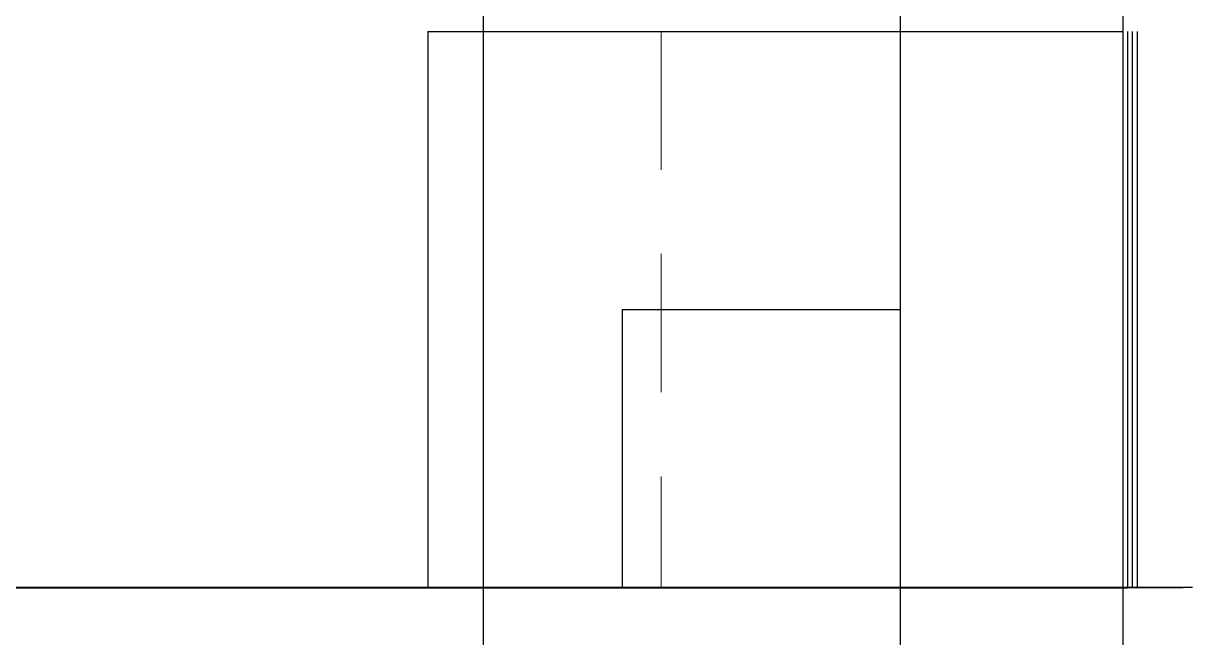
# Model space of a CAD drawing. Header units: inches. Extents: x -91.8 to 4.4, y 308.6 to 398.2.
# Drawn here: x -47.174 to -46.122, y 384.984 to 385.536 of the extents above; entities that cross this region are included whole.
import ezdxf

# ---------------------------------------------------------------- set-up
doc = ezdxf.new("R2010")
doc.units = ezdxf.units.IN
doc.header["$MEASUREMENT"] = 0
doc.linetypes.add('DASHED2', pattern=[0.375, 0.25, -0.125])
doc.linetypes.add('HIDDEN', pattern=[0.375, 0.25, -0.125])
doc.layers.add('A2 Hatch', color=8, linetype='Continuous', lineweight=9)

msp = doc.modelspace()

# ---------------------------------------------------------------- linework, layer by layer
at = {"color": 1}
for p, q in [((-46.185, 394.8453), (-46.185, 385.029)), ((-46.385, 394.7775), (-46.385, 385.029)), ((-46.76, 394.6503), (-46.76, 385.029)), ((-46.81, 385.529), (-46.81, 385.029)), ((-46.81, 385.529), (-46.185, 385.529)), ((-46.81, 385.529), (-46.81, 385.029)), ((-46.81, 385.529), (-46.185, 385.529)), ((-46.81, 385.529), (-46.81, 385.029)), ((-46.81, 385.529), (-46.185, 385.529)), ((-46.81, 385.529), (-46.81, 385.029)), ((-46.81, 385.529), (-46.185, 385.529)), ((-46.81, 385.529), (-46.81, 385.029)), ((-46.81, 385.529), (-46.185, 385.529)), ((-46.81, 385.529), (-46.81, 385.029)), ((-46.81, 385.529), (-46.185, 385.529)), ((-46.81, 385.529), (-46.81, 385.029)), ((-46.81, 385.529), (-46.185, 385.529)), ((-46.81, 385.529), (-46.81, 385.029)), ((-46.81, 385.529), (-46.185, 385.529)), ((-46.81, 385.529), (-46.81, 385.029)), ((-46.81, 385.529), (-46.185, 385.529)), ((-46.81, 385.529), (-46.81, 385.029)), ((-46.81, 385.529), (-46.185, 385.529)), ((-46.81, 385.529), (-46.81, 385.029)), ((-46.81, 385.529), (-46.185, 385.529)), ((-46.81, 385.529), (-46.81, 385.029)), ((-46.81, 385.529), (-46.185, 385.529)), ((-46.81, 385.529), (-46.81, 385.029)), ((-46.81, 385.529), (-46.185, 385.529)), ((-46.81, 385.529), (-46.81, 385.029)), ((-46.81, 385.529), (-46.185, 385.529)), ((-46.81, 385.529), (-46.81, 385.029)), ((-46.81, 385.529), (-46.185, 385.529)), ((-46.81, 385.529), (-46.81, 385.029)), ((-46.81, 385.529), (-46.185, 385.529)), ((-46.81, 385.529), (-46.81, 385.029)), ((-46.81, 385.529), (-46.185, 385.529)), ((-46.81, 385.529), (-46.81, 385.029)), ((-46.81, 385.529), (-46.185, 385.529)), ((-46.81, 385.529), (-46.81, 385.029)), ((-46.81, 385.529), (-46.185, 385.529)), ((-46.81, 385.529), (-46.81, 385.029)), ((-46.81, 385.529), (-46.185, 385.529)), ((-46.81, 385.529), (-46.81, 385.029)), ((-46.81, 385.529), (-46.185, 385.529)), ((-46.81, 385.529), (-46.81, 385.029)), ((-46.81, 385.529), (-46.185, 385.529)), ((-46.81, 385.529), (-46.81, 385.029)), ((-46.81, 385.529), (-46.185, 385.529)), ((-46.81, 385.529), (-46.81, 385.029)), ((-46.81, 385.529), (-46.185, 385.529)), ((-46.81, 385.529), (-46.81, 385.029)), ((-46.81, 385.529), (-46.185, 385.529)), ((-46.81, 385.529), (-46.81, 385.029)), ((-46.81, 385.529), (-46.185, 385.529)), ((-46.81, 385.529), (-46.81, 385.029)), ((-46.81, 385.529), (-46.185, 385.529)), ((-46.81, 385.529), (-46.81, 385.029)), ((-46.81, 385.529), (-46.185, 385.529)), ((-46.81, 385.529), (-46.81, 385.029)), ((-46.81, 385.529), (-46.185, 385.529)), ((-46.81, 385.529), (-46.81, 385.029)), ((-46.81, 385.529), (-46.185, 385.529)), ((-46.81, 385.529), (-46.81, 385.029)), ((-46.81, 385.529), (-46.185, 385.529)), ((-46.81, 385.529), (-46.81, 385.029)), ((-46.81, 385.529), (-46.185, 385.529)), ((-46.81, 385.529), (-46.81, 385.029)), ((-46.81, 385.529), (-46.185, 385.529)), ((-46.81, 385.529), (-46.81, 385.029)), ((-46.81, 385.529), (-46.185, 385.529)), ((-46.81, 385.529), (-46.81, 385.029)), ((-46.81, 385.529), (-46.185, 385.529)), ((-46.81, 385.529), (-46.81, 385.029)), ((-46.81, 385.529), (-46.185, 385.529)), ((-46.81, 385.529), (-46.81, 385.029)), ((-46.81, 385.529), (-46.185, 385.529)), ((-46.81, 385.529), (-46.81, 385.029)), ((-46.81, 385.529), (-46.185, 385.529)), ((-46.81, 385.529), (-46.81, 385.029)), ((-46.81, 385.529), (-46.185, 385.529)), ((-46.81, 385.529), (-46.81, 385.029)), ((-46.81, 385.529), (-46.185, 385.529)), ((-46.81, 385.529), (-46.81, 385.029)), ((-46.81, 385.529), (-46.185, 385.529)), ((-46.81, 385.529), (-46.81, 385.029)), ((-46.81, 385.529), (-46.185, 385.529)), ((-46.81, 385.529), (-46.81, 385.029)), ((-46.81, 385.529), (-46.185, 385.529)), ((-46.81, 385.529), (-46.81, 385.029)), ((-46.81, 385.529), (-46.185, 385.529)), ((-46.81, 385.5289), (-46.81, 385.0289)), ((-46.81, 385.5289), (-46.185, 385.5289)), ((-46.81, 385.5289), (-46.81, 385.0289)), ((-46.81, 385.5289), (-46.185, 385.5289)), ((-46.81, 385.5289), (-46.81, 385.0289)), ((-46.81, 385.5289), (-46.185, 385.5289)), ((-46.81, 385.5289), (-46.81, 385.0289)), ((-46.81, 385.5289), (-46.185, 385.5289)), ((-46.81, 385.5289), (-46.81, 385.0289)), ((-46.81, 385.5289), (-46.185, 385.5289)), ((-46.81, 385.5289), (-46.81, 385.0289)), ((-46.81, 385.5289), (-46.185, 385.5289)), ((-46.81, 385.5289), (-46.81, 385.0289)), ((-46.81, 385.5289), (-46.185, 385.5289)), ((-46.81, 385.5289), (-46.81, 385.0289)), ((-46.81, 385.5289), (-46.185, 385.5289)), ((-46.81, 385.5289), (-46.81, 385.0289)), ((-46.81, 385.5289), (-46.185, 385.5289)), ((-46.81, 385.5289), (-46.81, 385.0289)), ((-46.81, 385.5289), (-46.185, 385.5289)), ((-46.81, 385.5289), (-46.81, 385.0289)), ((-46.81, 385.5289), (-46.185, 385.5289)), ((-46.81, 385.5289), (-46.81, 385.0289)), ((-46.81, 385.5289), (-46.185, 385.5289)), ((-46.81, 385.5289), (-46.81, 385.0289)), ((-46.81, 385.5289), (-46.185, 385.5289)), ((-46.81, 385.5289), (-46.81, 385.0289)), ((-46.81, 385.5289), (-46.185, 385.5289)), ((-46.81, 385.5289), (-46.81, 385.0289)), ((-46.81, 385.5289), (-46.185, 385.5289)), ((-46.81, 385.5289), (-46.81, 385.0289)), ((-46.81, 385.5289), (-46.185, 385.5289)), ((-46.81, 385.5289), (-46.81, 385.0289)), ((-46.81, 385.5289), (-46.185, 385.5289)), ((-46.81, 385.5289), (-46.81, 385.0289)), ((-46.81, 385.5289), (-46.185, 385.5289)), ((-46.81, 385.5289), (-46.81, 385.0289)), ((-46.81, 385.5289), (-46.185, 385.5289)), ((-46.81, 385.5289), (-46.81, 385.0289)), ((-46.81, 385.5289), (-46.185, 385.5289)), ((-46.81, 385.5289), (-46.81, 385.0289)), ((-46.81, 385.5289), (-46.185, 385.5289)), ((-46.81, 385.5289), (-46.81, 385.0289)), ((-46.81, 385.5289), (-46.185, 385.5289)), ((-46.81, 385.5289), (-46.81, 385.0289)), ((-46.81, 385.5289), (-46.185, 385.5289)), ((-46.81, 385.5289), (-46.81, 385.0289)), ((-46.81, 385.5289), (-46.185, 385.5289)), ((-46.81, 385.5289), (-46.81, 385.0289)), ((-46.81, 385.5289), (-46.185, 385.5289)), ((-46.81, 385.5289), (-46.81, 385.0289)), ((-46.81, 385.5289), (-46.185, 385.5289)), ((-46.81, 385.5289), (-46.81, 385.0289)), ((-46.81, 385.5289), (-46.185, 385.5289)), ((-46.81, 385.5289), (-46.81, 385.0289)), ((-46.81, 385.5289), (-46.185, 385.5289)), ((-46.76, 385.5289), (-46.76, 373.0289)), ((-46.185, 385.5289), (-46.185, 373.0289)), ((-46.1807, 385.529), (-46.1807, 385.029)), ((-46.1807, 385.5289), (-46.1807, 385.0289)), ((-46.1764, 385.529), (-46.1764, 385.029)), ((-46.1764, 385.529), (-46.1764, 385.029)), ((-46.1721, 385.529), (-46.1721, 385.029)), ((-46.635, 385.279), (-46.635, 385.029)), ((-46.635, 385.279), (-46.385, 385.279)), ((-46.635, 385.279), (-46.635, 385.029)), ((-46.635, 385.279), (-46.385, 385.279)), ((-46.635, 385.279), (-46.635, 385.029)), ((-46.635, 385.279), (-46.385, 385.279)), ((-46.635, 385.279), (-46.635, 385.029)), ((-46.635, 385.279), (-46.385, 385.279)), ((-46.635, 385.279), (-46.635, 385.029)), ((-46.635, 385.279), (-46.385, 385.279)), ((-46.635, 385.279), (-46.635, 385.029)), ((-46.635, 385.279), (-46.385, 385.279)), ((-46.635, 385.279), (-46.635, 385.029)), ((-46.635, 385.279), (-46.385, 385.279)), ((-46.635, 385.279), (-46.635, 385.029)), ((-46.635, 385.279), (-46.385, 385.279)), ((-46.635, 385.279), (-46.635, 385.029)), ((-46.635, 385.279), (-46.385, 385.279)), ((-46.635, 385.279), (-46.635, 385.029)), ((-46.635, 385.279), (-46.385, 385.279)), ((-46.635, 385.279), (-46.635, 385.029)), ((-46.635, 385.279), (-46.385, 385.279)), ((-46.635, 385.279), (-46.635, 385.029)), ((-46.635, 385.279), (-46.385, 385.279)), ((-46.635, 385.279), (-46.635, 385.029)), ((-46.635, 385.279), (-46.385, 385.279)), ((-46.635, 385.279), (-46.635, 385.029)), ((-46.635, 385.279), (-46.385, 385.279)), ((-46.635, 385.279), (-46.635, 385.029)), ((-46.635, 385.279), (-46.385, 385.279)), ((-46.635, 385.279), (-46.635, 385.029)), ((-46.635, 385.279), (-46.385, 385.279)), ((-46.635, 385.279), (-46.635, 385.029)), ((-46.635, 385.279), (-46.385, 385.279)), ((-46.635, 385.279), (-46.635, 385.029)), ((-46.635, 385.279), (-46.385, 385.279)), ((-46.635, 385.279), (-46.635, 385.029)), ((-46.635, 385.279), (-46.385, 385.279)), ((-46.635, 385.279), (-46.635, 385.029)), ((-46.635, 385.279), (-46.385, 385.279)), ((-46.635, 385.279), (-46.635, 385.029)), ((-46.635, 385.279), (-46.385, 385.279)), ((-46.635, 385.279), (-46.635, 385.029)), ((-46.635, 385.279), (-46.385, 385.279)), ((-46.635, 385.279), (-46.635, 385.029)), ((-46.635, 385.279), (-46.385, 385.279)), ((-46.635, 385.279), (-46.635, 385.029)), ((-46.635, 385.279), (-46.385, 385.279)), ((-46.635, 385.279), (-46.635, 385.029)), ((-46.635, 385.279), (-46.385, 385.279)), ((-46.635, 385.279), (-46.635, 385.029)), ((-46.635, 385.279), (-46.385, 385.279)), ((-46.635, 385.279), (-46.635, 385.029)), ((-46.635, 385.279), (-46.385, 385.279)), ((-46.635, 385.279), (-46.635, 385.029)), ((-46.635, 385.279), (-46.385, 385.279)), ((-46.635, 385.279), (-46.635, 385.029)), ((-46.635, 385.279), (-46.385, 385.279)), ((-46.635, 385.279), (-46.635, 385.029)), ((-46.635, 385.279), (-46.385, 385.279)), ((-46.635, 385.279), (-46.635, 385.029)), ((-46.635, 385.279), (-46.385, 385.279)), ((-46.635, 385.279), (-46.635, 385.029)), ((-46.635, 385.279), (-46.385, 385.279)), ((-46.635, 385.279), (-46.635, 385.029)), ((-46.635, 385.279), (-46.385, 385.279)), ((-46.635, 385.279), (-46.635, 385.029)), ((-46.635, 385.279), (-46.385, 385.279)), ((-46.635, 385.279), (-46.635, 385.029)), ((-46.635, 385.279), (-46.385, 385.279)), ((-46.635, 385.279), (-46.635, 385.029)), ((-46.635, 385.279), (-46.385, 385.279)), ((-46.635, 385.279), (-46.635, 385.029)), ((-46.635, 385.279), (-46.385, 385.279)), ((-46.635, 385.279), (-46.635, 385.029)), ((-46.635, 385.279), (-46.385, 385.279)), ((-46.635, 385.279), (-46.635, 385.029)), ((-46.635, 385.279), (-46.385, 385.279)), ((-46.635, 385.279), (-46.635, 385.029)), ((-46.635, 385.279), (-46.385, 385.279)), ((-46.635, 385.279), (-46.635, 385.029)), ((-46.635, 385.279), (-46.385, 385.279)), ((-46.635, 385.279), (-46.635, 385.029)), ((-46.635, 385.279), (-46.385, 385.279)), ((-46.635, 385.279), (-46.635, 385.029)), ((-46.635, 385.279), (-46.385, 385.279)), ((-46.635, 385.279), (-46.635, 385.029)), ((-46.635, 385.279), (-46.385, 385.279)), ((-46.635, 385.2789), (-46.635, 385.0289)), ((-46.635, 385.2789), (-46.385, 385.2789)), ((-46.635, 385.2789), (-46.635, 385.0289)), ((-46.635, 385.2789), (-46.385, 385.2789)), ((-46.635, 385.2789), (-46.635, 385.0289)), ((-46.635, 385.2789), (-46.385, 385.2789)), ((-46.635, 385.2789), (-46.635, 385.0289)), ((-46.635, 385.2789), (-46.385, 385.2789)), ((-46.635, 385.2789), (-46.635, 385.0289)), ((-46.635, 385.2789), (-46.385, 385.2789)), ((-46.635, 385.2789), (-46.635, 385.0289)), ((-46.635, 385.2789), (-46.385, 385.2789)), ((-46.635, 385.2789), (-46.635, 385.0289)), ((-46.635, 385.2789), (-46.385, 385.2789)), ((-46.635, 385.2789), (-46.635, 385.0289)), ((-46.635, 385.2789), (-46.385, 385.2789)), ((-46.635, 385.2789), (-46.635, 385.0289)), ((-46.635, 385.2789), (-46.385, 385.2789)), ((-46.635, 385.2789), (-46.635, 385.0289)), ((-46.635, 385.2789), (-46.385, 385.2789)), ((-46.635, 385.2789), (-46.635, 385.0289)), ((-46.635, 385.2789), (-46.385, 385.2789)), ((-46.635, 385.2789), (-46.635, 385.0289)), ((-46.635, 385.2789), (-46.385, 385.2789)), ((-46.635, 385.2789), (-46.635, 385.0289)), ((-46.635, 385.2789), (-46.385, 385.2789)), ((-46.635, 385.2789), (-46.635, 385.0289)), ((-46.635, 385.2789), (-46.385, 385.2789)), ((-46.635, 385.2789), (-46.635, 385.0289)), ((-46.635, 385.2789), (-46.385, 385.2789)), ((-46.635, 385.2789), (-46.635, 385.0289)), ((-46.635, 385.2789), (-46.385, 385.2789)), ((-46.635, 385.2789), (-46.635, 385.0289)), ((-46.635, 385.2789), (-46.385, 385.2789)), ((-46.635, 385.2789), (-46.635, 385.0289)), ((-46.635, 385.2789), (-46.385, 385.2789)), ((-46.635, 385.2789), (-46.635, 385.0289)), ((-46.635, 385.2789), (-46.385, 385.2789)), ((-46.635, 385.2789), (-46.635, 385.0289)), ((-46.635, 385.2789), (-46.385, 385.2789)), ((-46.635, 385.2789), (-46.635, 385.0289)), ((-46.635, 385.2789), (-46.385, 385.2789)), ((-46.635, 385.2789), (-46.635, 385.0289)), ((-46.635, 385.2789), (-46.385, 385.2789)), ((-46.635, 385.2789), (-46.635, 385.0289)), ((-46.635, 385.2789), (-46.385, 385.2789)), ((-46.635, 385.2789), (-46.635, 385.0289)), ((-46.635, 385.2789), (-46.385, 385.2789)), ((-46.635, 385.2789), (-46.635, 385.0289)), ((-46.635, 385.2789), (-46.385, 385.2789)), ((-46.635, 385.2789), (-46.635, 385.0289)), ((-46.635, 385.2789), (-46.385, 385.2789)), ((-46.635, 385.2789), (-46.635, 385.0289)), ((-46.635, 385.2789), (-46.385, 385.2789)), ((-46.635, 385.2789), (-46.635, 385.0289)), ((-46.635, 385.2789), (-46.385, 385.2789)), ((-46.385, 385.2789), (-46.385, 373.0289)), ((-48.185, 385.029), (-46.185, 385.029)), ((-48.185, 385.029), (-46.635, 385.029)), ((-48.185, 385.029), (-46.185, 385.029)), ((-48.185, 385.029), (-46.185, 385.029)), ((-48.185, 385.029), (-46.635, 385.029)), ((-48.185, 385.029), (-46.185, 385.029)), ((-48.185, 385.029), (-46.185, 385.029)), ((-48.185, 385.029), (-46.185, 385.029)), ((-48.185, 385.029), (-46.635, 385.029)), ((-48.185, 385.029), (-46.185, 385.029)), ((-48.185, 385.029), (-46.185, 385.029)), ((-48.185, 385.029), (-46.635, 385.029)), ((-48.185, 385.029), (-46.185, 385.029)), ((-48.185, 385.029), (-46.185, 385.029)), ((-48.185, 385.029), (-46.185, 385.029)), ((-48.185, 385.029), (-46.635, 385.029)), ((-48.185, 385.029), (-46.185, 385.029)), ((-48.185, 385.029), (-46.185, 385.029)), ((-48.185, 385.029), (-46.635, 385.029)), ((-48.185, 385.029), (-46.185, 385.029)), ((-48.185, 385.029), (-46.185, 385.029)), ((-48.185, 385.029), (-46.185, 385.029)), ((-48.185, 385.029), (-46.635, 385.029)), ((-48.185, 385.029), (-46.185, 385.029)), ((-48.185, 385.029), (-46.185, 385.029)), ((-48.185, 385.029), (-46.635, 385.029)), ((-48.185, 385.029), (-46.185, 385.029)), ((-48.185, 385.029), (-46.185, 385.029)), ((-48.185, 385.029), (-46.185, 385.029)), ((-48.185, 385.029), (-46.635, 385.029)), ((-48.185, 385.029), (-46.185, 385.029)), ((-48.185, 385.029), (-46.185, 385.029)), ((-48.185, 385.029), (-46.635, 385.029)), ((-48.185, 385.029), (-46.185, 385.029)), ((-48.185, 385.029), (-46.185, 385.029)), ((-48.185, 385.029), (-46.185, 385.029)), ((-48.185, 385.029), (-46.635, 385.029)), ((-48.185, 385.029), (-46.185, 385.029)), ((-48.185, 385.029), (-46.185, 385.029)), ((-48.185, 385.029), (-46.635, 385.029)), ((-48.185, 385.029), (-46.185, 385.029)), ((-48.185, 385.029), (-46.185, 385.029)), ((-48.185, 385.029), (-46.185, 385.029)), ((-48.185, 385.029), (-46.635, 385.029)), ((-48.185, 385.029), (-46.185, 385.029)), ((-48.185, 385.029), (-46.185, 385.029)), ((-48.185, 385.029), (-46.635, 385.029)), ((-48.185, 385.029), (-46.185, 385.029)), ((-48.185, 385.029), (-46.185, 385.029)), ((-48.185, 385.029), (-46.185, 385.029)), ((-48.185, 385.029), (-46.635, 385.029)), ((-48.185, 385.029), (-46.185, 385.029)), ((-48.185, 385.029), (-46.185, 385.029)), ((-48.185, 385.029), (-46.635, 385.029)), ((-48.185, 385.029), (-46.185, 385.029)), ((-48.185, 385.029), (-46.185, 385.029)), ((-48.185, 385.029), (-46.185, 385.029)), ((-48.185, 385.029), (-46.635, 385.029)), ((-48.185, 385.029), (-46.185, 385.029)), ((-48.185, 385.029), (-46.185, 385.029)), ((-48.185, 385.029), (-46.635, 385.029)), ((-48.185, 385.029), (-46.185, 385.029)), ((-48.185, 385.029), (-46.185, 385.029)), ((-48.185, 385.029), (-46.185, 385.029)), ((-48.185, 385.029), (-46.635, 385.029)), ((-48.185, 385.029), (-46.185, 385.029)), ((-48.185, 385.029), (-46.185, 385.029)), ((-48.185, 385.029), (-46.635, 385.029)), ((-48.185, 385.029), (-46.185, 385.029)), ((-48.185, 385.029), (-46.185, 385.029)), ((-48.185, 385.029), (-46.185, 385.029)), ((-48.185, 385.029), (-46.635, 385.029)), ((-48.185, 385.029), (-46.185, 385.029)), ((-48.185, 385.029), (-46.185, 385.029)), ((-48.185, 385.029), (-46.635, 385.029)), ((-48.185, 385.029), (-46.185, 385.029)), ((-48.185, 385.029), (-46.185, 385.029)), ((-48.185, 385.029), (-46.185, 385.029)), ((-48.185, 385.029), (-46.635, 385.029)), ((-48.185, 385.029), (-46.185, 385.029)), ((-48.185, 385.029), (-46.185, 385.029)), ((-48.185, 385.029), (-46.635, 385.029)), ((-48.185, 385.029), (-46.185, 385.029)), ((-48.185, 385.029), (-46.185, 385.029)), ((-48.185, 385.029), (-46.635, 385.029)), ((-48.185, 385.029), (-46.185, 385.029)), ((-48.185, 385.029), (-46.185, 385.029)), ((-48.185, 385.029), (-46.635, 385.029)), ((-48.185, 385.029), (-46.185, 385.029)), ((-48.185, 385.029), (-46.185, 385.029)), ((-48.185, 385.029), (-46.185, 385.029)), ((-48.185, 385.029), (-46.635, 385.029)), ((-48.185, 385.029), (-46.185, 385.029)), ((-48.185, 385.029), (-46.185, 385.029)), ((-48.185, 385.029), (-46.635, 385.029)), ((-48.185, 385.029), (-46.185, 385.029)), ((-48.185, 385.029), (-46.185, 385.029)), ((-48.185, 385.029), (-46.635, 385.029)), ((-48.185, 385.029), (-46.185, 385.029)), ((-48.185, 385.029), (-46.185, 385.029)), ((-48.185, 385.029), (-46.635, 385.029)), ((-48.185, 385.029), (-46.185, 385.029)), ((-48.185, 385.029), (-46.185, 385.029)), ((-48.185, 385.029), (-46.185, 385.029)), ((-48.185, 385.029), (-46.635, 385.029)), ((-48.185, 385.029), (-46.185, 385.029)), ((-48.185, 385.029), (-46.185, 385.029)), ((-48.185, 385.029), (-46.635, 385.029)), ((-48.185, 385.029), (-46.185, 385.029)), ((-48.185, 385.029), (-46.185, 385.029)), ((-48.185, 385.029), (-46.185, 385.029)), ((-48.185, 385.029), (-46.635, 385.029)), ((-48.185, 385.029), (-46.185, 385.029)), ((-48.185, 385.029), (-46.185, 385.029)), ((-48.185, 385.029), (-46.635, 385.029)), ((-48.185, 385.029), (-46.185, 385.029)), ((-48.185, 385.029), (-46.185, 385.029)), ((-48.185, 385.029), (-46.185, 385.029)), ((-48.185, 385.029), (-46.635, 385.029)), ((-48.185, 385.029), (-46.185, 385.029)), ((-48.185, 385.029), (-46.185, 385.029)), ((-48.185, 385.029), (-46.635, 385.029)), ((-48.185, 385.029), (-46.185, 385.029)), ((-48.185, 385.029), (-46.185, 385.029)), ((-48.185, 385.029), (-46.185, 385.029)), ((-48.185, 385.029), (-46.635, 385.029)), ((-48.185, 385.029), (-46.185, 385.029)), ((-48.185, 385.029), (-46.185, 385.029)), ((-48.185, 385.029), (-46.635, 385.029)), ((-48.185, 385.029), (-46.185, 385.029)), ((-48.185, 385.029), (-46.185, 385.029)), ((-48.185, 385.029), (-46.185, 385.029)), ((-48.185, 385.029), (-46.635, 385.029)), ((-48.185, 385.029), (-46.185, 385.029)), ((-48.185, 385.029), (-46.185, 385.029)), ((-48.185, 385.029), (-46.635, 385.029)), ((-48.185, 385.029), (-46.185, 385.029)), ((-48.185, 385.029), (-46.185, 385.029)), ((-48.185, 385.029), (-46.185, 385.029)), ((-48.185, 385.029), (-46.635, 385.029)), ((-48.185, 385.029), (-46.185, 385.029)), ((-48.185, 385.029), (-46.185, 385.029)), ((-48.185, 385.029), (-46.635, 385.029)), ((-48.185, 385.029), (-46.185, 385.029)), ((-48.185, 385.029), (-46.185, 385.029)), ((-48.185, 385.029), (-46.185, 385.029)), ((-48.185, 385.029), (-46.635, 385.029)), ((-48.185, 385.029), (-46.185, 385.029)), ((-48.185, 385.029), (-46.185, 385.029)), ((-48.185, 385.029), (-46.635, 385.029)), ((-48.185, 385.029), (-46.185, 385.029)), ((-48.185, 385.0289), (-46.185, 385.0289)), ((-48.185, 385.0289), (-46.635, 385.0289)), ((-48.185, 385.0289), (-46.185, 385.0289)), ((-48.185, 385.0289), (-46.185, 385.0289)), ((-48.185, 385.0289), (-46.635, 385.0289)), ((-48.185, 385.0289), (-46.185, 385.0289)), ((-48.185, 385.0289), (-46.185, 385.0289)), ((-48.185, 385.0289), (-46.185, 385.0289)), ((-48.185, 385.0289), (-46.635, 385.0289)), ((-48.185, 385.0289), (-46.185, 385.0289)), ((-48.185, 385.0289), (-46.185, 385.0289)), ((-48.185, 385.0289), (-46.635, 385.0289)), ((-48.185, 385.0289), (-46.185, 385.0289)), ((-48.185, 385.0289), (-46.185, 385.0289)), ((-48.185, 385.0289), (-46.185, 385.0289)), ((-48.185, 385.0289), (-46.635, 385.0289)), ((-48.185, 385.0289), (-46.185, 385.0289)), ((-48.185, 385.0289), (-46.185, 385.0289)), ((-48.185, 385.0289), (-46.635, 385.0289)), ((-48.185, 385.0289), (-46.185, 385.0289)), ((-48.185, 385.0289), (-46.185, 385.0289)), ((-48.185, 385.0289), (-46.185, 385.0289)), ((-48.185, 385.0289), (-46.635, 385.0289)), ((-48.185, 385.0289), (-46.185, 385.0289)), ((-48.185, 385.0289), (-46.185, 385.0289)), ((-48.185, 385.0289), (-46.635, 385.0289)), ((-48.185, 385.0289), (-46.185, 385.0289)), ((-48.185, 385.0289), (-46.185, 385.0289)), ((-48.185, 385.0289), (-46.185, 385.0289)), ((-48.185, 385.0289), (-46.635, 385.0289)), ((-48.185, 385.0289), (-46.185, 385.0289)), ((-48.185, 385.0289), (-46.185, 385.0289)), ((-48.185, 385.0289), (-46.635, 385.0289)), ((-48.185, 385.0289), (-46.185, 385.0289)), ((-48.185, 385.0289), (-46.185, 385.0289)), ((-48.185, 385.0289), (-46.185, 385.0289)), ((-48.185, 385.0289), (-46.635, 385.0289)), ((-48.185, 385.0289), (-46.185, 385.0289)), ((-48.185, 385.0289), (-46.185, 385.0289)), ((-48.185, 385.0289), (-46.635, 385.0289)), ((-48.185, 385.0289), (-46.185, 385.0289)), ((-48.185, 385.0289), (-46.185, 385.0289)), ((-48.185, 385.0289), (-46.185, 385.0289)), ((-48.185, 385.0289), (-46.635, 385.0289)), ((-48.185, 385.0289), (-46.185, 385.0289)), ((-48.185, 385.0289), (-46.185, 385.0289)), ((-48.185, 385.0289), (-46.635, 385.0289)), ((-48.185, 385.0289), (-46.185, 385.0289)), ((-48.185, 385.0289), (-46.185, 385.0289)), ((-48.185, 385.0289), (-46.185, 385.0289)), ((-48.185, 385.0289), (-46.635, 385.0289)), ((-48.185, 385.0289), (-46.185, 385.0289)), ((-48.185, 385.0289), (-46.185, 385.0289)), ((-48.185, 385.0289), (-46.635, 385.0289)), ((-48.185, 385.0289), (-46.185, 385.0289)), ((-48.185, 385.0289), (-46.185, 385.0289)), ((-48.185, 385.0289), (-46.185, 385.0289)), ((-48.185, 385.0289), (-46.635, 385.0289)), ((-48.185, 385.0289), (-46.185, 385.0289)), ((-48.185, 385.0289), (-46.185, 385.0289)), ((-48.185, 385.0289), (-46.635, 385.0289)), ((-48.185, 385.0289), (-46.185, 385.0289)), ((-48.185, 385.0289), (-46.185, 385.0289)), ((-48.185, 385.0289), (-46.185, 385.0289)), ((-48.185, 385.0289), (-46.635, 385.0289)), ((-48.185, 385.0289), (-46.185, 385.0289)), ((-48.185, 385.0289), (-46.185, 385.0289)), ((-48.185, 385.0289), (-46.635, 385.0289)), ((-48.185, 385.0289), (-46.185, 385.0289)), ((-48.185, 385.0289), (-46.185, 385.0289)), ((-48.185, 385.0289), (-46.185, 385.0289)), ((-48.185, 385.0289), (-46.635, 385.0289)), ((-48.185, 385.0289), (-46.185, 385.0289)), ((-48.185, 385.0289), (-46.185, 385.0289)), ((-48.185, 385.0289), (-46.635, 385.0289)), ((-48.185, 385.0289), (-46.185, 385.0289)), ((-48.185, 385.0289), (-46.185, 385.0289)), ((-48.185, 385.0289), (-46.185, 385.0289)), ((-48.185, 385.0289), (-46.635, 385.0289)), ((-48.185, 385.0289), (-46.185, 385.0289)), ((-48.185, 385.0289), (-46.185, 385.0289)), ((-48.185, 385.0289), (-46.635, 385.0289)), ((-48.185, 385.0289), (-46.185, 385.0289)), ((-48.185, 385.0289), (-46.185, 385.0289)), ((-48.185, 385.0289), (-46.185, 385.0289)), ((-48.185, 385.0289), (-46.635, 385.0289)), ((-48.185, 385.0289), (-46.185, 385.0289)), ((-48.185, 385.0289), (-46.185, 385.0289)), ((-48.185, 385.0289), (-46.635, 385.0289)), ((-48.185, 385.0289), (-46.185, 385.0289)), ((-48.185, 385.0289), (-46.185, 385.0289)), ((-48.185, 385.0289), (-46.185, 385.0289)), ((-48.185, 385.0289), (-46.635, 385.0289)), ((-48.185, 385.0289), (-46.185, 385.0289)), ((-48.185, 385.0289), (-46.185, 385.0289)), ((-48.185, 385.0289), (-46.635, 385.0289)), ((-48.185, 385.0289), (-46.185, 385.0289)), ((-48.185, 385.0289), (-46.185, 385.0289)), ((-46.76, 385.029), (-47.26, 385.029)), ((-46.76, 385.029), (-47.26, 385.029)), ((-46.76, 385.029), (-47.26, 385.029)), ((-46.76, 385.029), (-47.26, 385.029)), ((-46.76, 385.029), (-47.26, 385.029)), ((-46.76, 385.029), (-47.26, 385.029)), ((-46.76, 385.029), (-47.26, 385.029)), ((-46.76, 385.029), (-47.26, 385.029)), ((-46.76, 385.029), (-47.26, 385.029)), ((-46.76, 385.029), (-47.26, 385.029)), ((-46.76, 385.029), (-47.26, 385.029)), ((-46.76, 385.029), (-47.26, 385.029)), ((-46.76, 385.029), (-47.26, 385.029)), ((-46.76, 385.029), (-47.26, 385.029)), ((-46.76, 385.029), (-47.26, 385.029)), ((-46.76, 385.029), (-47.26, 385.029)), ((-46.76, 385.029), (-47.26, 385.029)), ((-46.76, 385.029), (-47.26, 385.029)), ((-46.76, 385.029), (-47.26, 385.029)), ((-46.76, 385.029), (-47.26, 385.029)), ((-46.76, 385.029), (-47.26, 385.029)), ((-46.76, 385.029), (-47.26, 385.029)), ((-46.76, 385.029), (-47.26, 385.029)), ((-46.76, 385.029), (-47.26, 385.029)), ((-46.76, 385.029), (-47.26, 385.029)), ((-46.76, 385.029), (-47.26, 385.029)), ((-46.76, 385.029), (-47.26, 385.029)), ((-46.76, 385.029), (-47.26, 385.029)), ((-46.76, 385.029), (-47.26, 385.029)), ((-46.76, 385.029), (-47.26, 385.029)), ((-46.76, 385.029), (-47.26, 385.029)), ((-46.76, 385.029), (-47.26, 385.029)), ((-46.76, 385.029), (-47.26, 385.029)), ((-46.76, 385.029), (-47.26, 385.029)), ((-46.76, 385.029), (-47.26, 385.029)), ((-46.76, 385.029), (-47.26, 385.029)), ((-46.76, 385.029), (-47.26, 385.029)), ((-46.76, 385.029), (-47.26, 385.029)), ((-46.76, 385.029), (-47.26, 385.029)), ((-46.76, 385.029), (-47.26, 385.029)), ((-46.76, 385.029), (-47.26, 385.029)), ((-46.76, 385.029), (-47.26, 385.029)), ((-46.76, 385.029), (-47.26, 385.029)), ((-46.76, 385.029), (-47.26, 385.029)), ((-46.76, 385.0289), (-47.26, 385.0289)), ((-46.76, 385.0289), (-47.26, 385.0289)), ((-46.76, 385.0289), (-47.26, 385.0289)), ((-46.76, 385.0289), (-47.26, 385.0289)), ((-46.76, 385.0289), (-47.26, 385.0289)), ((-46.76, 385.0289), (-47.26, 385.0289)), ((-46.76, 385.0289), (-47.26, 385.0289)), ((-46.76, 385.0289), (-47.26, 385.0289)), ((-46.76, 385.0289), (-47.26, 385.0289)), ((-46.76, 385.0289), (-47.26, 385.0289)), ((-46.76, 385.0289), (-47.26, 385.0289)), ((-46.76, 385.0289), (-47.26, 385.0289)), ((-46.76, 385.0289), (-47.26, 385.0289)), ((-46.76, 385.0289), (-47.26, 385.0289)), ((-46.76, 385.0289), (-47.26, 385.0289)), ((-46.76, 385.0289), (-47.26, 385.0289)), ((-46.76, 385.0289), (-47.26, 385.0289)), ((-46.76, 385.0289), (-47.26, 385.0289)), ((-46.76, 385.0289), (-47.26, 385.0289)), ((-46.76, 385.0289), (-47.26, 385.0289)), ((-46.76, 385.0289), (-47.26, 385.0289)), ((-46.76, 385.0289), (-47.26, 385.0289)), ((-46.76, 385.0289), (-47.26, 385.0289)), ((-46.76, 385.0289), (-47.26, 385.0289)), ((-46.76, 385.0289), (-47.26, 385.0289)), ((-46.76, 385.0289), (-47.26, 385.0289)), ((-46.76, 385.0289), (-47.26, 385.0289)), ((-46.76, 385.0289), (-47.26, 385.0289)), ((-46.1307, 385.029), (-47.2557, 385.029)), ((-46.1307, 385.0289), (-47.2557, 385.0289)), ((-46.1264, 385.029), (-47.2514, 385.029)), ((-46.1264, 385.029), (-47.2514, 385.029)), ((-46.1221, 385.029), (-47.2471, 385.029)), ((-46.385, 385.029), (-46.185, 385.029)), ((-46.385, 385.029), (-46.185, 385.029)), ((-46.385, 385.029), (-46.185, 385.029)), ((-46.385, 385.029), (-46.185, 385.029)), ((-46.385, 385.029), (-46.185, 385.029)), ((-46.385, 385.029), (-46.185, 385.029)), ((-46.385, 385.029), (-46.185, 385.029)), ((-46.385, 385.029), (-46.185, 385.029)), ((-46.385, 385.029), (-46.185, 385.029)), ((-46.385, 385.029), (-46.185, 385.029)), ((-46.385, 385.029), (-46.185, 385.029)), ((-46.385, 385.029), (-46.185, 385.029)), ((-46.385, 385.029), (-46.185, 385.029)), ((-46.385, 385.029), (-46.185, 385.029)), ((-46.385, 385.029), (-46.185, 385.029)), ((-46.385, 385.029), (-46.185, 385.029)), ((-46.385, 385.029), (-46.185, 385.029)), ((-46.385, 385.029), (-46.185, 385.029)), ((-46.385, 385.029), (-46.185, 385.029)), ((-46.385, 385.029), (-46.185, 385.029)), ((-46.385, 385.029), (-46.185, 385.029)), ((-46.385, 385.029), (-46.185, 385.029)), ((-46.385, 385.029), (-46.185, 385.029)), ((-46.385, 385.029), (-46.185, 385.029)), ((-46.385, 385.029), (-46.185, 385.029)), ((-46.385, 385.029), (-46.185, 385.029)), ((-46.385, 385.029), (-46.185, 385.029)), ((-46.385, 385.029), (-46.185, 385.029)), ((-46.385, 385.029), (-46.185, 385.029)), ((-46.385, 385.029), (-46.185, 385.029)), ((-46.385, 385.029), (-46.185, 385.029)), ((-46.385, 385.029), (-46.185, 385.029)), ((-46.385, 385.029), (-46.185, 385.029)), ((-46.385, 385.029), (-46.185, 385.029)), ((-46.385, 385.029), (-46.185, 385.029)), ((-46.385, 385.029), (-46.185, 385.029)), ((-46.385, 385.029), (-46.185, 385.029)), ((-46.385, 385.029), (-46.185, 385.029)), ((-46.385, 385.029), (-46.185, 385.029)), ((-46.385, 385.029), (-46.185, 385.029)), ((-46.385, 385.029), (-46.185, 385.029)), ((-46.385, 385.029), (-46.185, 385.029)), ((-46.385, 385.029), (-46.185, 385.029)), ((-46.385, 385.029), (-46.185, 385.029)), ((-46.385, 385.0289), (-46.185, 385.0289)), ((-46.385, 385.0289), (-46.185, 385.0289)), ((-46.385, 385.0289), (-46.185, 385.0289)), ((-46.385, 385.0289), (-46.185, 385.0289)), ((-46.385, 385.0289), (-46.185, 385.0289)), ((-46.385, 385.0289), (-46.185, 385.0289)), ((-46.385, 385.0289), (-46.185, 385.0289)), ((-46.385, 385.0289), (-46.185, 385.0289)), ((-46.385, 385.0289), (-46.185, 385.0289)), ((-46.385, 385.0289), (-46.185, 385.0289)), ((-46.385, 385.0289), (-46.185, 385.0289)), ((-46.385, 385.0289), (-46.185, 385.0289)), ((-46.385, 385.0289), (-46.185, 385.0289)), ((-46.385, 385.0289), (-46.185, 385.0289)), ((-46.385, 385.0289), (-46.185, 385.0289)), ((-46.385, 385.0289), (-46.185, 385.0289)), ((-46.385, 385.0289), (-46.185, 385.0289)), ((-46.385, 385.0289), (-46.185, 385.0289)), ((-46.385, 385.0289), (-46.185, 385.0289)), ((-46.385, 385.0289), (-46.185, 385.0289)), ((-46.385, 385.0289), (-46.185, 385.0289)), ((-46.385, 385.0289), (-46.185, 385.0289)), ((-46.385, 385.0289), (-46.185, 385.0289)), ((-46.385, 385.0289), (-46.185, 385.0289)), ((-46.385, 385.0289), (-46.185, 385.0289)), ((-46.385, 385.0289), (-46.185, 385.0289)), ((-46.385, 385.0289), (-46.185, 385.0289)), ((-46.385, 385.0289), (-46.185, 385.0289))]:
    msp.add_line(p, q, dxfattribs=at)
at = {"color": 1, "linetype": 'HIDDEN', "ltscale": 0.02}
for p, q in [((-46.81, 385.529), (-46.81, 385.029)), ((-46.81, 385.529), (-46.185, 385.529)), ((-46.81, 385.529), (-46.81, 385.029)), ((-46.81, 385.529), (-46.185, 385.529)), ((-46.81, 385.529), (-46.81, 385.029)), ((-46.81, 385.529), (-46.185, 385.529)), ((-46.81, 385.529), (-46.81, 385.029)), ((-46.81, 385.529), (-46.185, 385.529)), ((-46.81, 385.529), (-46.81, 385.029)), ((-46.81, 385.529), (-46.185, 385.529)), ((-46.81, 385.529), (-46.81, 385.029)), ((-46.81, 385.529), (-46.185, 385.529)), ((-46.81, 385.529), (-46.81, 385.029)), ((-46.81, 385.529), (-46.185, 385.529)), ((-46.81, 385.529), (-46.81, 385.029)), ((-46.81, 385.529), (-46.185, 385.529)), ((-46.81, 385.529), (-46.81, 385.029)), ((-46.81, 385.529), (-46.185, 385.529)), ((-46.81, 385.529), (-46.81, 385.029)), ((-46.81, 385.529), (-46.185, 385.529)), ((-46.81, 385.529), (-46.81, 385.029)), ((-46.81, 385.529), (-46.185, 385.529)), ((-46.81, 385.529), (-46.81, 385.029)), ((-46.81, 385.529), (-46.185, 385.529)), ((-46.81, 385.529), (-46.81, 385.029)), ((-46.81, 385.529), (-46.185, 385.529)), ((-46.81, 385.529), (-46.81, 385.029)), ((-46.81, 385.529), (-46.185, 385.529)), ((-46.81, 385.529), (-46.81, 385.029)), ((-46.81, 385.529), (-46.185, 385.529)), ((-46.81, 385.529), (-46.81, 385.029)), ((-46.81, 385.529), (-46.185, 385.529)), ((-46.81, 385.529), (-46.81, 385.029)), ((-46.81, 385.529), (-46.185, 385.529)), ((-46.81, 385.529), (-46.81, 385.029)), ((-46.81, 385.529), (-46.185, 385.529)), ((-46.81, 385.529), (-46.81, 385.029)), ((-46.81, 385.529), (-46.185, 385.529)), ((-46.81, 385.529), (-46.81, 385.029)), ((-46.81, 385.529), (-46.185, 385.529)), ((-46.81, 385.529), (-46.81, 385.029)), ((-46.81, 385.529), (-46.185, 385.529)), ((-46.81, 385.529), (-46.81, 385.029)), ((-46.81, 385.529), (-46.185, 385.529)), ((-46.81, 385.529), (-46.81, 385.029)), ((-46.81, 385.529), (-46.185, 385.529)), ((-46.81, 385.529), (-46.81, 385.029)), ((-46.81, 385.529), (-46.185, 385.529)), ((-46.81, 385.529), (-46.81, 385.029)), ((-46.81, 385.529), (-46.185, 385.529)), ((-46.81, 385.529), (-46.81, 385.029)), ((-46.81, 385.529), (-46.185, 385.529)), ((-46.81, 385.529), (-46.81, 385.029)), ((-46.81, 385.529), (-46.185, 385.529)), ((-46.81, 385.529), (-46.81, 385.029)), ((-46.81, 385.529), (-46.185, 385.529)), ((-46.81, 385.529), (-46.81, 385.029)), ((-46.81, 385.529), (-46.185, 385.529)), ((-46.81, 385.529), (-46.81, 385.029)), ((-46.81, 385.529), (-46.185, 385.529)), ((-46.81, 385.529), (-46.81, 385.029)), ((-46.81, 385.529), (-46.185, 385.529)), ((-46.81, 385.529), (-46.81, 385.029)), ((-46.81, 385.529), (-46.185, 385.529)), ((-46.81, 385.529), (-46.81, 385.029)), ((-46.81, 385.529), (-46.185, 385.529)), ((-46.81, 385.529), (-46.81, 385.029)), ((-46.81, 385.529), (-46.185, 385.529)), ((-46.81, 385.529), (-46.81, 385.029)), ((-46.81, 385.529), (-46.185, 385.529)), ((-46.81, 385.529), (-46.81, 385.029)), ((-46.81, 385.529), (-46.185, 385.529)), ((-46.81, 385.529), (-46.81, 385.029)), ((-46.81, 385.529), (-46.185, 385.529)), ((-46.81, 385.529), (-46.81, 385.029)), ((-46.81, 385.529), (-46.185, 385.529)), ((-46.81, 385.529), (-46.81, 385.029)), ((-46.81, 385.529), (-46.185, 385.529)), ((-46.81, 385.529), (-46.81, 385.029)), ((-46.81, 385.529), (-46.185, 385.529)), ((-46.81, 385.529), (-46.81, 385.029)), ((-46.81, 385.529), (-46.185, 385.529)), ((-46.81, 385.529), (-46.81, 385.029)), ((-46.81, 385.529), (-46.185, 385.529)), ((-46.81, 385.529), (-46.81, 385.029)), ((-46.81, 385.529), (-46.185, 385.529)), ((-46.81, 385.529), (-46.81, 385.029)), ((-46.81, 385.529), (-46.185, 385.529)), ((-46.81, 385.529), (-46.81, 385.029)), ((-46.81, 385.529), (-46.185, 385.529)), ((-46.81, 385.529), (-46.81, 385.029)), ((-46.81, 385.529), (-46.185, 385.529)), ((-46.81, 385.529), (-46.81, 385.029)), ((-46.81, 385.529), (-46.185, 385.529)), ((-46.81, 385.529), (-46.81, 385.029)), ((-46.81, 385.529), (-46.185, 385.529)), ((-46.81, 385.529), (-46.81, 385.029)), ((-46.81, 385.529), (-46.185, 385.529)), ((-46.81, 385.529), (-46.81, 385.029)), ((-46.81, 385.529), (-46.185, 385.529)), ((-46.81, 385.529), (-46.81, 385.029)), ((-46.81, 385.529), (-46.185, 385.529)), ((-46.81, 385.529), (-46.81, 385.029)), ((-46.81, 385.529), (-46.185, 385.529)), ((-46.81, 385.529), (-46.81, 385.029)), ((-46.81, 385.529), (-46.185, 385.529)), ((-46.81, 385.529), (-46.81, 385.029)), ((-46.81, 385.529), (-46.185, 385.529)), ((-46.81, 385.529), (-46.81, 385.029)), ((-46.81, 385.529), (-46.185, 385.529)), ((-46.81, 385.529), (-46.81, 385.029)), ((-46.81, 385.529), (-46.185, 385.529)), ((-46.81, 385.529), (-46.81, 385.029)), ((-46.81, 385.529), (-46.185, 385.529)), ((-46.81, 385.529), (-46.81, 385.029)), ((-46.81, 385.529), (-46.185, 385.529)), ((-46.81, 385.529), (-46.81, 385.029)), ((-46.81, 385.529), (-46.185, 385.529)), ((-46.81, 385.529), (-46.81, 385.029)), ((-46.81, 385.529), (-46.185, 385.529)), ((-46.81, 385.529), (-46.81, 385.029)), ((-46.81, 385.529), (-46.185, 385.529)), ((-46.81, 385.529), (-46.81, 385.029)), ((-46.81, 385.529), (-46.185, 385.529)), ((-46.81, 385.529), (-46.81, 385.029)), ((-46.81, 385.529), (-46.185, 385.529)), ((-46.81, 385.529), (-46.81, 385.029)), ((-46.81, 385.529), (-46.185, 385.529)), ((-46.81, 385.529), (-46.81, 385.029)), ((-46.81, 385.529), (-46.185, 385.529)), ((-46.81, 385.529), (-46.81, 385.029)), ((-46.81, 385.529), (-46.185, 385.529)), ((-46.81, 385.529), (-46.81, 385.029)), ((-46.81, 385.529), (-46.185, 385.529)), ((-46.81, 385.529), (-46.81, 385.029)), ((-46.81, 385.529), (-46.185, 385.529)), ((-46.81, 385.529), (-46.81, 385.029)), ((-46.81, 385.529), (-46.185, 385.529)), ((-46.81, 385.529), (-46.81, 385.029)), ((-46.81, 385.529), (-46.185, 385.529)), ((-46.81, 385.529), (-46.81, 385.029)), ((-46.81, 385.529), (-46.185, 385.529)), ((-46.81, 385.529), (-46.81, 385.029)), ((-46.81, 385.529), (-46.185, 385.529)), ((-46.81, 385.529), (-46.81, 385.029)), ((-46.81, 385.529), (-46.185, 385.529)), ((-46.81, 385.529), (-46.81, 385.029)), ((-46.81, 385.529), (-46.185, 385.529)), ((-46.81, 385.529), (-46.81, 385.029)), ((-46.81, 385.529), (-46.185, 385.529)), ((-46.81, 385.529), (-46.81, 385.029)), ((-46.81, 385.529), (-46.185, 385.529)), ((-46.81, 385.529), (-46.81, 385.029)), ((-46.81, 385.529), (-46.185, 385.529)), ((-46.81, 385.529), (-46.81, 385.029)), ((-46.81, 385.529), (-46.185, 385.529)), ((-46.81, 385.529), (-46.81, 385.029)), ((-46.81, 385.529), (-46.185, 385.529)), ((-46.81, 385.529), (-46.81, 385.029)), ((-46.81, 385.529), (-46.185, 385.529)), ((-46.81, 385.529), (-46.81, 385.029)), ((-46.81, 385.529), (-46.185, 385.529)), ((-46.81, 385.529), (-46.81, 385.029)), ((-46.81, 385.529), (-46.185, 385.529)), ((-46.81, 385.529), (-46.81, 385.029)), ((-46.81, 385.529), (-46.185, 385.529)), ((-46.81, 385.529), (-46.81, 385.029)), ((-46.81, 385.529), (-46.185, 385.529)), ((-46.81, 385.529), (-46.81, 385.029)), ((-46.81, 385.529), (-46.185, 385.529)), ((-46.81, 385.529), (-46.81, 385.029)), ((-46.81, 385.529), (-46.185, 385.529)), ((-46.81, 385.529), (-46.81, 385.029)), ((-46.81, 385.529), (-46.185, 385.529)), ((-46.81, 385.529), (-46.81, 385.029)), ((-46.81, 385.529), (-46.185, 385.529)), ((-46.81, 385.529), (-46.81, 385.029)), ((-46.81, 385.529), (-46.185, 385.529)), ((-46.81, 385.529), (-46.81, 385.029)), ((-46.81, 385.529), (-46.185, 385.529)), ((-46.81, 385.529), (-46.81, 385.029)), ((-46.81, 385.529), (-46.185, 385.529)), ((-46.81, 385.529), (-46.81, 385.029)), ((-46.81, 385.529), (-46.185, 385.529)), ((-46.81, 385.529), (-46.81, 385.029)), ((-46.81, 385.529), (-46.185, 385.529)), ((-46.81, 385.529), (-46.81, 385.029)), ((-46.81, 385.529), (-46.185, 385.529)), ((-46.81, 385.529), (-46.81, 385.029)), ((-46.81, 385.529), (-46.185, 385.529)), ((-46.81, 385.529), (-46.81, 385.029)), ((-46.81, 385.529), (-46.185, 385.529)), ((-46.81, 385.529), (-46.81, 385.029)), ((-46.81, 385.529), (-46.185, 385.529)), ((-46.81, 385.529), (-46.81, 385.029)), ((-46.81, 385.529), (-46.185, 385.529)), ((-46.81, 385.529), (-46.81, 385.029)), ((-46.81, 385.529), (-46.185, 385.529)), ((-46.81, 385.529), (-46.81, 385.029)), ((-46.81, 385.529), (-46.185, 385.529)), ((-46.81, 385.529), (-46.81, 385.029)), ((-46.81, 385.529), (-46.185, 385.529)), ((-46.81, 385.529), (-46.81, 385.029)), ((-46.81, 385.529), (-46.185, 385.529)), ((-46.81, 385.529), (-46.81, 385.029)), ((-46.81, 385.529), (-46.185, 385.529)), ((-46.81, 385.529), (-46.81, 385.029)), ((-46.81, 385.529), (-46.185, 385.529)), ((-46.81, 385.529), (-46.81, 385.029)), ((-46.81, 385.529), (-46.185, 385.529)), ((-46.81, 385.529), (-46.81, 385.029)), ((-46.81, 385.529), (-46.185, 385.529)), ((-46.81, 385.529), (-46.81, 385.029)), ((-46.81, 385.529), (-46.185, 385.529)), ((-46.81, 385.529), (-46.81, 385.029)), ((-46.81, 385.529), (-46.185, 385.529)), ((-46.81, 385.529), (-46.81, 385.029)), ((-46.81, 385.529), (-46.185, 385.529)), ((-46.81, 385.529), (-46.81, 385.029)), ((-46.81, 385.529), (-46.185, 385.529)), ((-46.81, 385.5289), (-46.81, 385.0289)), ((-46.81, 385.5289), (-46.185, 385.5289)), ((-46.81, 385.5289), (-46.81, 385.0289)), ((-46.81, 385.5289), (-46.185, 385.5289)), ((-46.81, 385.5289), (-46.81, 385.0289)), ((-46.81, 385.5289), (-46.185, 385.5289)), ((-46.81, 385.5289), (-46.81, 385.0289)), ((-46.81, 385.5289), (-46.185, 385.5289)), ((-46.81, 385.5289), (-46.81, 385.0289)), ((-46.81, 385.5289), (-46.185, 385.5289)), ((-46.81, 385.5289), (-46.81, 385.0289)), ((-46.81, 385.5289), (-46.185, 385.5289)), ((-46.81, 385.5289), (-46.81, 385.0289)), ((-46.81, 385.5289), (-46.185, 385.5289)), ((-46.81, 385.5289), (-46.81, 385.0289)), ((-46.81, 385.5289), (-46.185, 385.5289)), ((-46.81, 385.5289), (-46.81, 385.0289)), ((-46.81, 385.5289), (-46.185, 385.5289)), ((-46.81, 385.5289), (-46.81, 385.0289)), ((-46.81, 385.5289), (-46.185, 385.5289)), ((-46.81, 385.5289), (-46.81, 385.0289)), ((-46.81, 385.5289), (-46.185, 385.5289)), ((-46.81, 385.5289), (-46.81, 385.0289)), ((-46.81, 385.5289), (-46.185, 385.5289)), ((-46.81, 385.5289), (-46.81, 385.0289)), ((-46.81, 385.5289), (-46.185, 385.5289)), ((-46.81, 385.5289), (-46.81, 385.0289)), ((-46.81, 385.5289), (-46.185, 385.5289)), ((-46.81, 385.5289), (-46.81, 385.0289)), ((-46.81, 385.5289), (-46.185, 385.5289)), ((-46.81, 385.5289), (-46.81, 385.0289)), ((-46.81, 385.5289), (-46.185, 385.5289)), ((-46.81, 385.5289), (-46.81, 385.0289)), ((-46.81, 385.5289), (-46.185, 385.5289)), ((-46.81, 385.5289), (-46.81, 385.0289)), ((-46.81, 385.5289), (-46.185, 385.5289)), ((-46.81, 385.5289), (-46.81, 385.0289)), ((-46.81, 385.5289), (-46.185, 385.5289)), ((-46.81, 385.5289), (-46.81, 385.0289)), ((-46.81, 385.5289), (-46.185, 385.5289)), ((-46.81, 385.5289), (-46.81, 385.0289)), ((-46.81, 385.5289), (-46.185, 385.5289)), ((-46.81, 385.5289), (-46.81, 385.0289)), ((-46.81, 385.5289), (-46.185, 385.5289)), ((-46.81, 385.5289), (-46.81, 385.0289)), ((-46.81, 385.5289), (-46.185, 385.5289)), ((-46.81, 385.5289), (-46.81, 385.0289)), ((-46.81, 385.5289), (-46.185, 385.5289)), ((-46.81, 385.5289), (-46.81, 385.0289)), ((-46.81, 385.5289), (-46.185, 385.5289)), ((-46.81, 385.5289), (-46.81, 385.0289)), ((-46.81, 385.5289), (-46.185, 385.5289)), ((-46.81, 385.5289), (-46.81, 385.0289)), ((-46.81, 385.5289), (-46.185, 385.5289)), ((-46.81, 385.5289), (-46.81, 385.0289)), ((-46.81, 385.5289), (-46.185, 385.5289)), ((-46.81, 385.5289), (-46.81, 385.0289)), ((-46.81, 385.5289), (-46.185, 385.5289)), ((-46.81, 385.5289), (-46.81, 385.0289)), ((-46.81, 385.5289), (-46.185, 385.5289)), ((-46.81, 385.5289), (-46.81, 385.0289)), ((-46.81, 385.5289), (-46.185, 385.5289)), ((-46.81, 385.5289), (-46.81, 385.0289)), ((-46.81, 385.5289), (-46.185, 385.5289)), ((-46.81, 385.5289), (-46.81, 385.0289)), ((-46.81, 385.5289), (-46.185, 385.5289)), ((-46.81, 385.5289), (-46.81, 385.0289)), ((-46.81, 385.5289), (-46.185, 385.5289)), ((-46.81, 385.5289), (-46.81, 385.0289)), ((-46.81, 385.5289), (-46.185, 385.5289)), ((-46.81, 385.5289), (-46.81, 385.0289)), ((-46.81, 385.5289), (-46.185, 385.5289)), ((-46.81, 385.5289), (-46.81, 385.0289)), ((-46.81, 385.5289), (-46.185, 385.5289)), ((-46.81, 385.5289), (-46.81, 385.0289)), ((-46.81, 385.5289), (-46.185, 385.5289)), ((-46.81, 385.5289), (-46.81, 385.0289)), ((-46.81, 385.5289), (-46.185, 385.5289)), ((-46.81, 385.5289), (-46.81, 385.0289)), ((-46.81, 385.5289), (-46.185, 385.5289)), ((-46.81, 385.5289), (-46.81, 385.0289)), ((-46.81, 385.5289), (-46.185, 385.5289)), ((-46.81, 385.5289), (-46.81, 385.0289)), ((-46.81, 385.5289), (-46.185, 385.5289)), ((-46.81, 385.5289), (-46.81, 385.0289)), ((-46.81, 385.5289), (-46.185, 385.5289)), ((-46.81, 385.5289), (-46.81, 385.0289)), ((-46.81, 385.5289), (-46.185, 385.5289)), ((-46.81, 385.5289), (-46.81, 385.0289)), ((-46.81, 385.5289), (-46.185, 385.5289)), ((-46.81, 385.5289), (-46.81, 385.0289)), ((-46.81, 385.5289), (-46.185, 385.5289)), ((-46.81, 385.5289), (-46.81, 385.0289)), ((-46.81, 385.5289), (-46.185, 385.5289)), ((-46.81, 385.5289), (-46.81, 385.0289)), ((-46.81, 385.5289), (-46.185, 385.5289)), ((-46.81, 385.5289), (-46.81, 385.0289)), ((-46.81, 385.5289), (-46.185, 385.5289)), ((-46.81, 385.5289), (-46.81, 385.0289)), ((-46.81, 385.5289), (-46.185, 385.5289)), ((-46.81, 385.5289), (-46.81, 385.0289)), ((-46.81, 385.5289), (-46.185, 385.5289)), ((-46.81, 385.5289), (-46.81, 385.0289)), ((-46.81, 385.5289), (-46.185, 385.5289)), ((-46.81, 385.5289), (-46.81, 385.0289)), ((-46.81, 385.5289), (-46.185, 385.5289)), ((-46.81, 385.5289), (-46.81, 385.0289)), ((-46.81, 385.5289), (-46.185, 385.5289)), ((-46.81, 385.5289), (-46.81, 385.0289)), ((-46.81, 385.5289), (-46.185, 385.5289)), ((-46.81, 385.5289), (-46.81, 385.0289)), ((-46.81, 385.5289), (-46.185, 385.5289)), ((-46.81, 385.5289), (-46.81, 385.0289)), ((-46.81, 385.5289), (-46.185, 385.5289)), ((-46.81, 385.5289), (-46.81, 385.0289)), ((-46.81, 385.5289), (-46.185, 385.5289)), ((-46.81, 385.5289), (-46.81, 385.0289)), ((-46.81, 385.5289), (-46.185, 385.5289)), ((-46.81, 385.5289), (-46.81, 385.0289)), ((-46.81, 385.5289), (-46.185, 385.5289)), ((-46.81, 385.5289), (-46.81, 385.0289)), ((-46.81, 385.5289), (-46.185, 385.5289)), ((-46.81, 385.5289), (-46.81, 385.0289)), ((-46.81, 385.5289), (-46.185, 385.5289)), ((-46.81, 385.5289), (-46.81, 385.0289)), ((-46.81, 385.5289), (-46.185, 385.5289)), ((-46.81, 385.5289), (-46.81, 385.0289)), ((-46.81, 385.5289), (-46.185, 385.5289)), ((-46.81, 385.5289), (-46.81, 385.0289)), ((-46.81, 385.5289), (-46.185, 385.5289)), ((-46.81, 385.5289), (-46.81, 385.0289)), ((-46.81, 385.5289), (-46.185, 385.5289)), ((-46.81, 385.5289), (-46.81, 385.0289)), ((-46.81, 385.5289), (-46.185, 385.5289)), ((-46.81, 385.5289), (-46.81, 385.0289)), ((-46.81, 385.5289), (-46.185, 385.5289)), ((-46.81, 385.5289), (-46.81, 385.0289)), ((-46.81, 385.5289), (-46.185, 385.5289)), ((-46.81, 385.5289), (-46.81, 385.0289)), ((-46.81, 385.5289), (-46.185, 385.5289)), ((-46.1807, 385.529), (-46.1807, 385.029)), ((-46.1807, 385.5289), (-46.1807, 385.0289)), ((-46.1764, 385.529), (-46.1764, 385.029)), ((-46.1764, 385.529), (-46.1764, 385.029)), ((-46.1721, 385.529), (-46.1721, 385.029))]:
    msp.add_line(p, q, dxfattribs=at)
at = {"ltscale": 0.15}
for p, q in [((-46.185, 385.029), (-48.185, 385.029)), ((-46.185, 385.029), (-48.185, 385.029)), ((-46.185, 385.029), (-48.185, 385.029)), ((-46.185, 385.029), (-48.185, 385.029)), ((-46.185, 385.029), (-48.185, 385.029)), ((-46.185, 385.029), (-48.185, 385.029)), ((-46.185, 385.029), (-48.185, 385.029)), ((-46.185, 385.029), (-48.185, 385.029)), ((-46.185, 385.029), (-48.185, 385.029)), ((-46.185, 385.029), (-48.185, 385.029)), ((-46.185, 385.029), (-48.185, 385.029)), ((-46.185, 385.029), (-48.185, 385.029)), ((-46.185, 385.029), (-48.185, 385.029)), ((-46.185, 385.029), (-48.185, 385.029)), ((-46.185, 385.029), (-48.185, 385.029)), ((-46.185, 385.029), (-48.185, 385.029)), ((-46.185, 385.029), (-48.185, 385.029)), ((-46.185, 385.029), (-48.185, 385.029)), ((-46.185, 385.029), (-48.185, 385.029)), ((-46.185, 385.029), (-48.185, 385.029)), ((-46.185, 385.029), (-48.185, 385.029)), ((-46.185, 385.029), (-48.185, 385.029)), ((-46.185, 385.029), (-48.185, 385.029)), ((-46.185, 385.029), (-48.185, 385.029)), ((-46.185, 385.029), (-48.185, 385.029)), ((-46.185, 385.029), (-48.185, 385.029)), ((-46.185, 385.029), (-48.185, 385.029)), ((-46.185, 385.029), (-48.185, 385.029)), ((-46.185, 385.029), (-48.185, 385.029)), ((-46.185, 385.029), (-48.185, 385.029)), ((-46.185, 385.029), (-48.185, 385.029)), ((-46.185, 385.029), (-48.185, 385.029)), ((-46.185, 385.029), (-48.185, 385.029)), ((-46.185, 385.029), (-48.185, 385.029)), ((-46.185, 385.029), (-48.185, 385.029)), ((-46.185, 385.029), (-48.185, 385.029)), ((-46.185, 385.029), (-48.185, 385.029)), ((-46.185, 385.029), (-48.185, 385.029)), ((-46.185, 385.029), (-48.185, 385.029)), ((-46.185, 385.029), (-48.185, 385.029)), ((-46.185, 385.029), (-48.185, 385.029)), ((-46.185, 385.029), (-48.185, 385.029)), ((-46.185, 385.029), (-48.185, 385.029)), ((-46.185, 385.029), (-48.185, 385.029)), ((-46.185, 385.029), (-48.185, 385.029)), ((-46.185, 385.029), (-48.185, 385.029)), ((-46.185, 385.029), (-48.185, 385.029)), ((-46.185, 385.029), (-48.185, 385.029)), ((-46.185, 385.029), (-48.185, 385.029)), ((-46.185, 385.029), (-48.185, 385.029)), ((-46.185, 385.029), (-48.185, 385.029)), ((-46.185, 385.029), (-48.185, 385.029)), ((-46.185, 385.029), (-48.185, 385.029)), ((-46.185, 385.029), (-48.185, 385.029)), ((-46.185, 385.029), (-48.185, 385.029)), ((-46.185, 385.029), (-48.185, 385.029)), ((-46.185, 385.029), (-48.185, 385.029)), ((-46.185, 385.029), (-48.185, 385.029)), ((-46.185, 385.029), (-48.185, 385.029)), ((-46.185, 385.029), (-48.185, 385.029)), ((-46.185, 385.029), (-48.185, 385.029)), ((-46.185, 385.029), (-48.185, 385.029)), ((-46.185, 385.029), (-48.185, 385.029)), ((-46.185, 385.029), (-48.185, 385.029)), ((-46.185, 385.029), (-48.185, 385.029)), ((-46.185, 385.029), (-48.185, 385.029)), ((-46.185, 385.029), (-48.185, 385.029)), ((-46.185, 385.029), (-48.185, 385.029)), ((-46.185, 385.029), (-48.185, 385.029)), ((-46.185, 385.029), (-48.185, 385.029)), ((-46.185, 385.029), (-48.185, 385.029)), ((-46.185, 385.029), (-48.185, 385.029)), ((-47.21, 385.029), (-46.81, 385.029)), ((-47.21, 385.029), (-46.81, 385.029)), ((-47.21, 385.029), (-46.81, 385.029)), ((-47.21, 385.029), (-46.81, 385.029)), ((-47.21, 385.029), (-46.81, 385.029)), ((-47.21, 385.029), (-46.81, 385.029)), ((-47.21, 385.029), (-46.81, 385.029)), ((-47.21, 385.029), (-46.81, 385.029)), ((-47.21, 385.029), (-46.81, 385.029)), ((-47.21, 385.029), (-46.81, 385.029)), ((-47.21, 385.029), (-46.81, 385.029)), ((-47.21, 385.029), (-46.81, 385.029)), ((-47.21, 385.029), (-46.81, 385.029)), ((-47.21, 385.029), (-46.81, 385.029)), ((-47.21, 385.029), (-46.81, 385.029)), ((-47.21, 385.029), (-46.81, 385.029)), ((-47.21, 385.029), (-46.81, 385.029)), ((-47.21, 385.029), (-46.81, 385.029)), ((-47.21, 385.029), (-46.81, 385.029)), ((-47.21, 385.029), (-46.81, 385.029)), ((-47.21, 385.029), (-46.81, 385.029)), ((-47.21, 385.029), (-46.81, 385.029)), ((-47.21, 385.029), (-46.81, 385.029)), ((-47.21, 385.029), (-46.81, 385.029)), ((-47.21, 385.029), (-46.81, 385.029)), ((-47.21, 385.029), (-46.81, 385.029)), ((-47.21, 385.029), (-46.81, 385.029)), ((-47.21, 385.029), (-46.81, 385.029)), ((-47.21, 385.029), (-46.81, 385.029)), ((-47.21, 385.029), (-46.81, 385.029)), ((-47.21, 385.029), (-46.81, 385.029)), ((-47.21, 385.029), (-46.81, 385.029)), ((-47.21, 385.029), (-46.81, 385.029)), ((-47.21, 385.029), (-46.81, 385.029)), ((-47.21, 385.029), (-46.81, 385.029)), ((-47.21, 385.029), (-46.81, 385.029)), ((-47.21, 385.029), (-46.81, 385.029)), ((-47.21, 385.029), (-46.81, 385.029)), ((-47.21, 385.029), (-46.81, 385.029)), ((-47.21, 385.029), (-46.81, 385.029)), ((-47.21, 385.029), (-46.81, 385.029)), ((-47.21, 385.029), (-46.81, 385.029)), ((-47.21, 385.029), (-46.81, 385.029)), ((-47.21, 385.029), (-46.81, 385.029)), ((-47.21, 385.0289), (-46.81, 385.0289)), ((-47.21, 385.0289), (-46.81, 385.0289)), ((-47.21, 385.0289), (-46.81, 385.0289)), ((-47.21, 385.0289), (-46.81, 385.0289)), ((-47.21, 385.0289), (-46.81, 385.0289)), ((-47.21, 385.0289), (-46.81, 385.0289)), ((-47.21, 385.0289), (-46.81, 385.0289)), ((-47.21, 385.0289), (-46.81, 385.0289)), ((-47.21, 385.0289), (-46.81, 385.0289)), ((-47.21, 385.0289), (-46.81, 385.0289)), ((-47.21, 385.0289), (-46.81, 385.0289)), ((-47.21, 385.0289), (-46.81, 385.0289)), ((-47.21, 385.0289), (-46.81, 385.0289)), ((-47.21, 385.0289), (-46.81, 385.0289)), ((-47.21, 385.0289), (-46.81, 385.0289)), ((-47.21, 385.0289), (-46.81, 385.0289)), ((-47.21, 385.0289), (-46.81, 385.0289)), ((-47.21, 385.0289), (-46.81, 385.0289)), ((-47.21, 385.0289), (-46.81, 385.0289)), ((-47.21, 385.0289), (-46.81, 385.0289)), ((-47.21, 385.0289), (-46.81, 385.0289)), ((-47.21, 385.0289), (-46.81, 385.0289)), ((-47.21, 385.0289), (-46.81, 385.0289)), ((-47.21, 385.0289), (-46.81, 385.0289)), ((-47.21, 385.0289), (-46.81, 385.0289)), ((-47.21, 385.0289), (-46.81, 385.0289)), ((-47.21, 385.0289), (-46.81, 385.0289)), ((-47.21, 385.0289), (-46.81, 385.0289)), ((-47.2057, 385.029), (-46.1807, 385.029)), ((-47.2057, 385.0289), (-46.1807, 385.0289)), ((-47.2014, 385.029), (-46.1764, 385.029)), ((-47.2014, 385.029), (-46.1764, 385.029)), ((-47.1971, 385.029), (-46.1721, 385.029))]:
    msp.add_line(p, q, dxfattribs=at)
at = {"layer": 'A2 Hatch', "linetype": 'DASHED2', "ltscale": 0.15}
for p, q in [((-46.6, 394.7046), (-46.6, 385.029)), ((-46.6, 385.5289), (-46.6, 373.0289))]:
    msp.add_line(p, q, dxfattribs=at)

doc.saveas('drawing.dxf')
